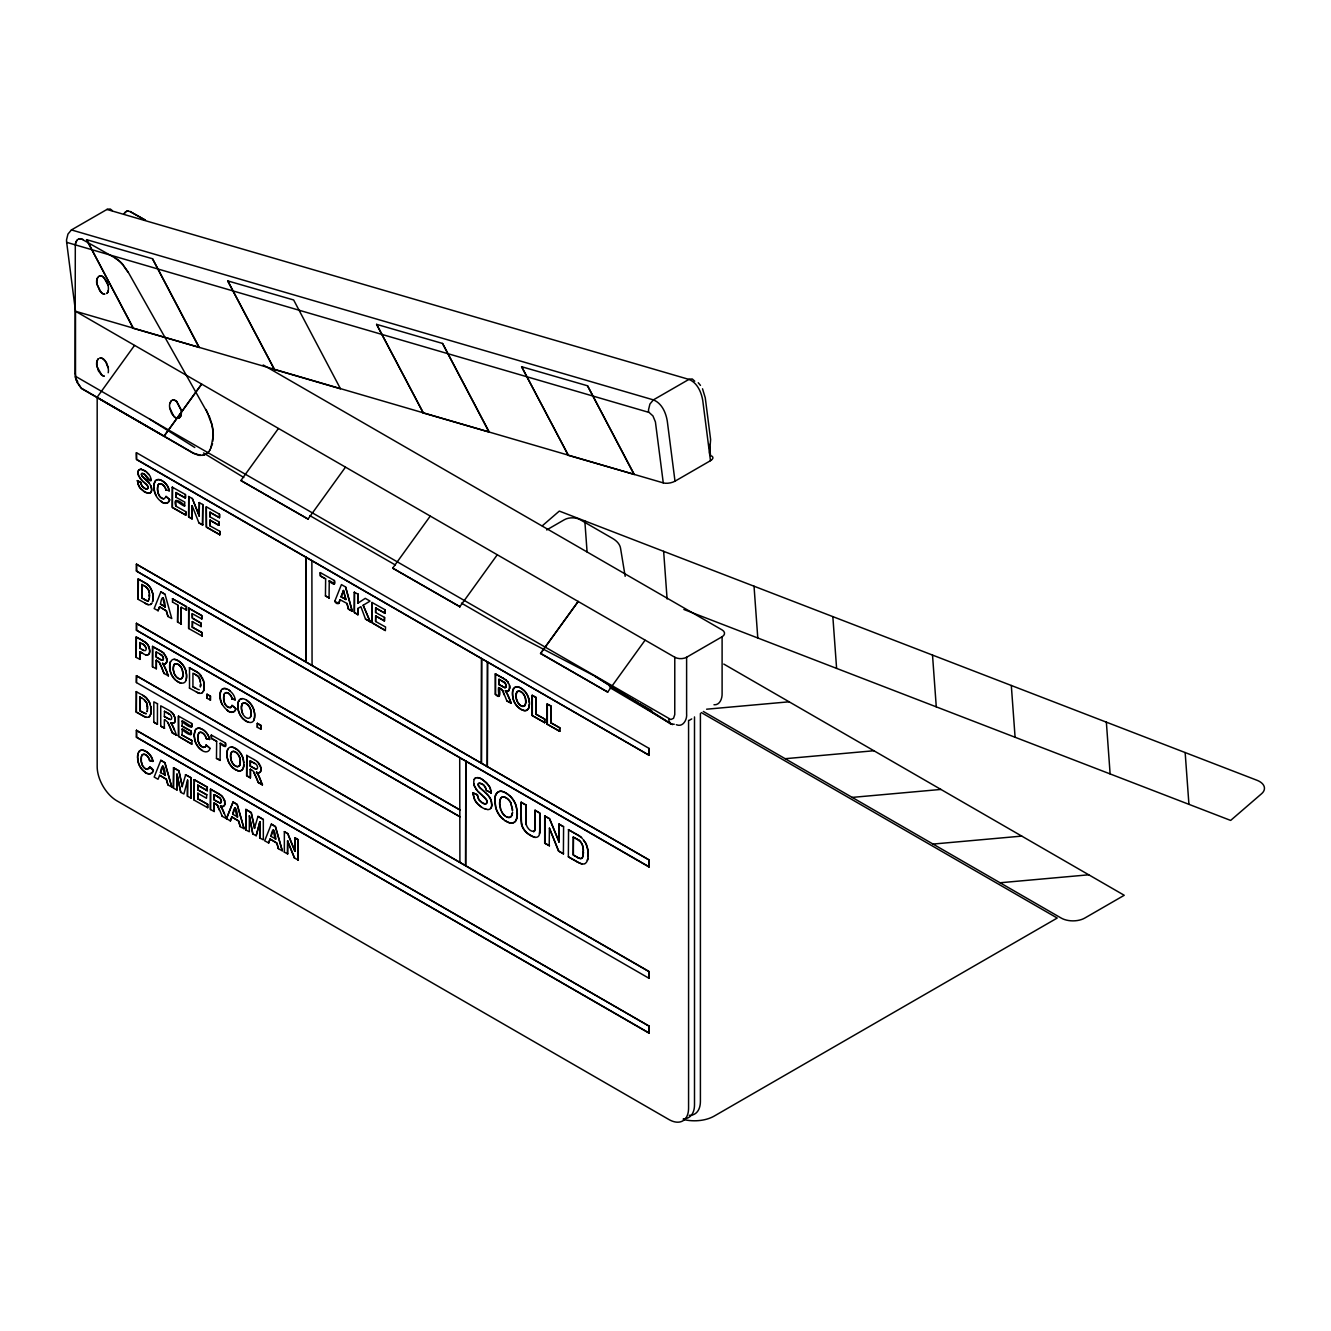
<?xml version="1.0" encoding="UTF-8"?>
<svg xmlns="http://www.w3.org/2000/svg" width="1331" height="1331" viewBox="0 0 1331 1331"><rect width="100%" height="100%" fill="white"/><g stroke="black" fill="none" stroke-linecap="round" stroke-linejoin="round"><path stroke-width="1.5" d="M177.023 790.015L177.073 774.01L180.717 792.145L176.89 774.126L177.023 790.015L173.429 788.168L173.629 767.688L179.019 770.799L182.33 786.604L178.82 770.915L173.429 767.804M256.184 835.718L259.878 821.809L256.184 835.718L252.807 833.988L249.363 815.737L249.313 831.742L245.719 829.895L245.919 809.414L251.309 812.526L254.62 828.331L251.11 812.642L245.719 809.531M147.558 708.192L147.325 709.922M149.538 595.523L149.322 596.471M200.682 684.234L200.465 685.448M534.912 826.285L535.112 810.263L539.937 813.041L539.92 828.498A64.786 37.401 60 0 1 539.787 832.241M583.244 852.256L583.394 849.893M149.538 595.806L149.322 596.737M175.076 720.121L175.193 718.59M200.482 684.916L200.682 683.652M224.789 803.458L224.49 800.097M260.943 769.684L260.992 767.704M517.443 813.674L516.278 819.73M534.896 827L535.112 810.263M535.112 826.534L534.896 827.35A29.315 16.92 60 0 1 534.729 830.045A4.808 2.778 60 0 1 533.498 831.692M583.444 852.139L583.228 853.337M150.969 711.203L151.185 710.105M204.292 686.813L203.793 689.824M588.052 855.717L588.269 854.302M588.269 855.201L588.036 856.099M147.358 709.157L147.525 706.811M583.444 852.505L583.094 854.901M152.932 598.817L153.115 596.404M200.665 685.082L200.365 686.63M146.044 649.262L146.21 649.445M186.423 677.446L186.456 676.88A21.629 12.478 60 0 0 186.423 675.033L186.09 671.39M243.939 764.46L243.523 766.723M529.272 704.299L529.056 706.445M509.873 688.06L508.226 691.205M152.915 599.1L153.148 597.436M588.235 855.983L588.003 856.865M141.369 757.821L141.336 758.653A23.126 13.343 60 0 0 141.336 760.034L141.369 762.297M200.648 685.598L200.349 686.829M583.394 853.57L582.762 856.565M151.152 711.669L150.736 713.566M230.729 754.943L230.712 755.326A18.235 10.532 60 0 0 230.696 756.59L230.546 757.539M241.576 706.561L241.56 706.961A18.235 10.532 60 0 0 241.543 708.225L241.976 712.251A6.539 3.777 60 0 0 249.629 717.958A6.455 3.727 60 0 0 250.328 717.076L250.91 715.912M250.927 714.664L250.943 714.265A18.384 10.615 60 0 0 250.96 712.551L250.844 710.055M516.245 695.048L516.411 693.617M525.845 700.539A18.384 10.615 60 0 1 525.845 702.252L525.03 705.18A6.455 3.727 60 0 1 524.314 706.062A6.539 3.777 60 0 1 516.678 700.322M588.219 856.365L587.969 857.214M153.864 485.649L154.163 484.417M154.113 484.966L154.063 485.532A22.294 12.877 60 0 0 154.03 487.346L154.396 491.505A11.114 6.422 60 0 0 156.093 495.781A10.798 6.239 60 0 0 160.618 501.088L161.467 501.637M149.488 597.12L149.139 598.501M243.656 765.708L243.739 764.576A21.629 12.478 60 0 0 243.706 762.746L243.007 758.637A10.814 6.239 60 0 0 237.966 750.418L237.534 750.068M254.504 717.326L254.57 716.211A21.629 12.478 60 0 0 254.554 714.364L254.554 712.451M709.523 453.189L710.621 439.546L705.264 397.819L702.518 388.785M153.098 599.266L152.815 600.165M175.043 720.653L175.226 718.823M175.259 720.271L174.96 721.136M224.972 803.608L224.573 804.906M261.126 769.85L260.177 772.18L258.364 772.928M534.912 810.379L539.737 813.158L539.721 828.614A64.786 37.401 60 0 1 539.587 832.357L539.521 833.04M539.787 832.241L539.438 833.639M141.402 757.439L141.136 758.753A23.126 13.343 60 0 0 141.153 760.151L141.302 761.881M241.61 706.195L241.36 707.06A18.235 10.532 60 0 0 241.344 708.342L241.477 709.989M182.763 675.699L183.029 674.817A18.384 10.615 60 0 0 183.029 673.12L182.963 672.288M182.996 675.216L182.513 676.997M512.568 812.409L511.853 815.104M525.812 702.635L525.229 705.064A6.455 3.727 60 0 1 524.514 705.946A6.539 3.777 60 0 1 516.877 700.206L516.661 699.507M212.777 441.36L213.11 435.586A42.043 24.274 60 0 0 211.662 424.156L206.139 409.532M151.102 712.218L150.619 713.998M203.992 688.626L204.292 686.147M137.592 755.642L138.274 753.113M220.064 693.983L220.613 691.887M186.59 677.895L185.891 680.341M157.757 486.514L157.64 488.078A23.126 13.343 60 0 0 157.657 489.475L157.84 492.503M223.907 695.431L223.791 696.995A23.126 13.343 60 0 0 223.808 698.376L223.907 701.038M147.458 710.471L147.125 711.37M230.579 754.677L231.112 753.013M241.41 706.312L241.793 705.197M250.844 715.379L251.143 714.148A18.384 10.615 60 0 0 251.143 712.451L250.927 710.438M512.518 812.908L511.237 816.302A8.186 4.725 60 0 1 510.638 816.918A8.402 4.858 60 0 1 506.712 817.018M539.671 833.239L539.637 833.522A10.016 5.773 60 0 1 535.411 837.365A17.785 10.265 60 0 1 531.219 835.585A30.43 17.569 60 0 1 528.241 833.788L525.579 831.742A9.916 5.723 60 0 1 521.403 824.005M204.159 688.759L203.843 689.591M147.425 710.687L147.059 711.686M583.261 855.068L582.828 856.365M153.98 484.534L154.596 482.554M220.397 692.819L220.014 694.549A22.294 12.877 60 0 0 219.981 696.379L220.114 698.143M141.252 757.189L141.818 755.609M186.24 679.026L186.656 676.764A21.629 12.478 60 0 0 186.623 674.917L186.523 673.719M243.806 766.107L243.307 767.638M254.637 717.742L253.855 720.071M152.982 600.298L152.533 601.529M166.758 661.757L166.475 657.148L163.713 653.355M175.21 720.786L174.627 722.134M260.826 770.699L261.059 768.17M173.596 666.182L173.429 667.63A18.235 10.532 60 0 0 173.413 668.894L173.346 670.658M182.913 675.932L182.33 677.529A6.455 3.727 60 0 1 181.698 678.511A6.539 3.777 60 0 1 174.627 674.168A6.588 3.81 60 0 1 174.062 672.804L173.612 670.94M230.879 753.878L230.513 755.442A18.235 10.532 60 0 0 230.496 756.707M241.46 705.962L242.059 704.398M239.946 764.094L240.112 762.63A18.384 10.615 60 0 0 240.312 760.816M500.023 800.38L499.807 802.294A24.324 14.042 60 0 0 499.791 803.991L500.606 809.78M152.949 600.547L152.483 601.728M587.986 858.445L587.437 859.992M157.873 485.865L157.457 488.194A23.126 13.343 60 0 0 157.457 489.592L157.557 490.906M223.774 695.215L224.39 693.734M154.047 484.018L154.912 481.772A10.848 6.256 60 0 1 156.026 480.341A10.648 6.156 60 0 1 160.103 479.776L160.519 479.925M138.025 753.995L137.542 756.208A22.294 12.877 60 0 0 137.526 758.021M254.271 718.823L254.77 716.095A21.629 12.478 60 0 0 254.753 714.248L254.703 713.649M516.811 818.083L517.26 810.413M173.662 665.883L173.23 667.746A18.235 10.532 60 0 0 173.213 669.011L173.263 669.842M587.919 858.761L587.354 860.259M239.879 764.393L240.312 762.513A18.384 10.615 60 0 0 240.112 760.933L240.279 760.4M250.977 715.596L250.527 716.976M224.64 804.689L224.756 801.012M149.305 598.567L148.739 599.799L149.255 598.734M150.869 713.666L150.07 715.446M165.826 496.596L169.47 499.458L166.076 496.247M149.754 766.806C156.526 774.925 151.401 765.758 149.371 767.604M206.122 745.21L209.766 748.089L206.172 744.977M206.372 744.861L205.473 746.691L206.255 745.327M231.96 705.513L235.62 708.375L232.027 705.264M141.369 756.54L142.151 754.976M220.297 692.453L220.896 691.055M243.623 767.072L243.024 768.436A10.764 6.222 60 0 1 237.999 770.832L237.584 770.666M528.84 707.36L529.472 704.182A21.629 12.478 60 0 0 529.439 702.352L529.256 700.555M529.156 706.811L528.706 707.776M191.048 777.737L185.491 774.758L191.048 777.737L191.048 798.101L187.455 796.254L187.588 780.082L183.911 793.975L180.517 792.261M173.463 665.982L174.161 664.618A6.156 3.544 60 0 1 174.744 663.969M230.745 753.695L231.311 752.531A6.156 3.544 60 0 1 231.827 751.782A6.539 3.777 60 0 1 239.38 757.106L239.513 757.455M240.062 764.293L239.597 765.225M516.278 693.418L516.861 692.253M516.561 693.018L516.045 695.165A18.235 10.532 60 0 0 516.029 696.429L516.045 696.862M499.924 800.064L500.772 798.284A8.003 4.625 60 0 1 501.354 797.535A8.335 4.808 60 0 1 504.981 797.369L505.863 797.602A11.363 6.555 60 0 1 506.928 798.234L507.277 798.484A8.252 4.758 60 0 1 510.888 802.776M75.418 243.473L77.065 240.196M108.011 291.389L108.194 290.707A12.794 7.387 60 0 0 108.194 286.049L107.295 282.288M108.393 290.607L107.761 292.021M169.969 403.509L170.701 401.629M180.949 415.538L181.132 414.856A12.794 7.387 60 0 0 181.132 410.181L176.524 401.513A6.771 3.91 60 0 0 174.378 400.282M181.332 414.74L180.034 417.235M212.544 443.639L209.882 450.028M166.891 661.873L164.878 663.936M149.704 767.039L147.059 769.451M182.147 786.721L185.691 774.659M254.421 828.448L257.981 816.385L263.322 819.48L263.322 839.828L259.728 837.981L259.678 821.926M150.769 714.098L149.97 715.645M137.942 753.645L138.607 752.348A10.848 6.256 60 0 1 139.505 751.017A10.648 6.156 60 0 1 143.598 750.451L144.214 750.501M194.892 731.168L194.359 734.146A22.294 12.877 60 0 0 194.343 735.976L194.709 740.119A11.114 6.422 60 0 0 196.406 744.395A10.798 6.239 60 0 0 200.931 749.702L201.78 750.268M254.354 719.156L254.055 719.955A10.764 6.222 60 0 1 249.047 722.334L246.651 721.535A16.704 9.633 60 0 1 245.237 720.687L244.771 720.37M516.861 818.548L516.062 820.212A14.225 8.202 60 0 1 510.122 823.024L509.024 822.724M582.961 856.465L581.963 858.146M241.676 705.031L242.159 704.166M239.996 764.576L239.497 765.458A6.455 3.727 60 0 1 238.781 766.323A6.539 3.777 60 0 1 231.145 760.6L231.128 759.785M166.575 662.389L166.957 658.995M203.826 690.34L202.878 692.02L203.759 690.523M159.437 606.953L158.023 610.813L159.637 606.836L166.425 610.763L167.906 616.303L166.225 610.879L159.637 606.836M165.144 606.836L160.469 604.141C163.996 582.778 167.606 624.721 162.948 597.752M159.637 775.291L166.225 779.317L167.906 784.741L166.425 779.201L159.637 775.291L158.023 779.267L154.163 777.038L160.851 760.3L164.994 762.696L171.766 786.97L164.794 762.813L160.851 760.3M165.343 775.174L160.469 772.579C164.129 751.283 167.756 792.927 162.748 766.323M162.948 766.207L160.469 772.579M231.727 817.134L230.313 820.994L231.91 817.018L238.715 820.944L240.179 826.468L238.515 821.061L231.91 817.018M237.633 816.901L232.742 814.306C236.419 793.01 240.046 834.653 235.038 808.05M235.238 807.934L232.742 814.306M338.623 603.542C341.668 593.277 339.472 609.282 334.746 601.313L341.435 584.592L345.594 586.988L352.366 611.262L348.306 609.132L347.025 603.492L348.489 609.016L352.366 611.262M341.069 596.87L343.548 590.482L345.944 599.449L341.069 596.87L343.548 590.482M269.943 839.196L268.529 843.072L270.143 839.079L276.931 843.005L278.412 848.546L276.732 843.122L270.143 839.079M275.85 838.963L270.975 836.384C274.635 815.071 278.262 856.715 273.254 830.111M273.454 829.995L270.975 836.384M157.84 485.416L158.738 484.101L158.156 484.717M198.435 733.664L197.953 736.709A23.126 13.343 60 0 0 197.97 738.089L198.053 740.751M224.274 693.95L223.591 697.111A23.126 13.343 60 0 0 223.608 698.492L223.708 699.823M220.547 691.571L221.062 690.689M76.183 241.61L75.617 243.373A17.02 9.833 60 0 0 75.301 246.302L75.102 373.712M97.013 278.795L98.111 276.981M97.462 360.085L97.03 361.4A12.794 7.387 60 0 0 97.03 366.075L98.328 370.717L101.439 374.86A6.771 3.91 60 0 0 103.585 376.091L104.334 376.107M210.897 448.131L213.293 435.47A42.043 24.274 60 0 0 211.862 424.04L209.117 415.655M158.223 610.713L154.163 608.583L160.851 591.862L164.994 594.258L171.766 618.532L167.706 616.403M232.925 802.144L226.436 818.765L233.125 802.044L237.284 804.44L244.055 828.697L237.084 804.54L233.125 802.044M268.729 842.956L264.669 840.826L271.341 824.105L275.5 826.501L282.272 850.775L275.301 826.618L271.341 824.105M523.532 710.554A10.764 6.222 60 0 0 528.557 708.159L528.906 707.659M182.63 677.146L182.214 677.762A6.455 3.727 60 0 1 181.498 678.627A6.539 3.777 60 0 1 173.862 672.904L173.496 670.142M516.445 692.852L516.977 692.053A6.156 3.544 60 0 1 517.559 691.405A6.539 3.777 60 0 1 525.113 696.729L525.412 698.642M224.706 804.989L223.009 806.603M231.96 706.046L230.529 707.659L228.034 707.26A6.006 3.477 60 0 1 224.789 703.783L224.174 701.304M154.546 482.255L154.712 481.889A10.848 6.256 60 0 1 155.827 480.458A10.648 6.156 60 0 1 159.92 479.892L161.384 480.291A15.123 8.735 60 0 1 162.681 481.023L163.081 481.273M194.858 730.885L195.025 730.519A10.848 6.256 60 0 1 196.139 729.072A10.648 6.156 60 0 1 200.216 728.523L201.497 729.039A15.123 8.735 60 0 1 202.794 729.754L204.142 730.42A9.866 5.69 60 0 1 207.869 734.629A10.182 5.89 60 0 1 209.599 739.404L206.072 738.589L209.666 739.42M165.726 497.312L163.68 498.892M231.877 706.229L231.012 707.343M582.629 857.314L580.998 858.645L582.08 858.112M173.729 665.184L173.962 664.735A6.156 3.544 60 0 1 174.544 664.086M500.622 798.567L499.607 802.41A24.324 14.042 60 0 0 499.591 804.107L499.607 804.656M511.919 815.337L511.437 816.186A8.186 4.725 60 0 1 510.821 816.801A8.402 4.858 60 0 1 506.911 816.901M174.91 721.851L173.928 722.966M260.776 771.414L260.061 772.313M149.338 768.054L148.656 768.885M124.082 213.958L124.981 212.527M97.762 277.48L96.83 279.477A12.794 7.387 60 0 0 96.83 284.152L101.073 292.204M107.961 291.905L107.096 293.103M180.9 416.054L179.635 417.651M141.718 755.492L142.583 754.544M198.652 733.231L197.753 736.825A23.126 13.343 60 0 0 197.77 738.206M145.229 650.643L145.695 650.443M507.094 691.405L509.108 690.539L509.673 685.964M241.959 704.265L242.275 703.949A6.156 3.544 60 0 1 242.858 703.3A6.539 3.777 60 0 1 250.428 708.624L250.644 710.172M474.152 779.434L474.585 778.768A8.435 4.858 60 0 1 475.816 777.87L476.398 777.637M148.04 600.597L148.822 599.898M166.525 662.821L165.41 663.77M174.627 722.35L173.28 723.265M500.572 798.4L500.955 798.034A8.003 4.625 60 0 1 501.554 797.419A8.335 4.808 60 0 1 505.181 797.269L505.514 797.419M76.399 240.961L77.614 239.63M124.299 213.309L126.129 211.546M107.661 292.487L106.696 293.519M97.562 359.636L98.527 358.605M98.111 359.021L96.83 361.516A12.794 7.387 60 0 0 96.83 366.191M171.05 401.13L169.769 403.626A12.794 7.387 60 0 0 169.769 408.301L171.716 413.675L174.577 416.853A6.771 3.91 60 0 0 176.724 418.1L178.886 418.1M208.701 451.691L210.082 449.928M164.212 436.019L201.663 384.093L164.012 436.135L96.997 397.437L134.448 345.511M240.894 480.524L308.126 519.107L240.894 480.524L278.345 428.599M307.927 519.206L345.378 467.297M392.695 568.154L459.91 606.736L392.695 568.154L430.146 516.228M459.711 606.853L497.162 554.927M540.536 653.521L578.186 601.479L540.536 653.521L607.768 692.103L540.735 653.405M607.568 692.203L645.019 640.278M490.573 808.433L491.072 807.667A9.7 5.59 60 0 0 491.688 804.723L491.522 801.512M138.906 470.076L138.524 470.425A6.555 3.793 60 0 0 137.942 472.688A7.204 4.159 60 0 0 138.058 473.919A6.356 3.66 60 0 0 138.574 475.799L138.857 476.431M147.891 488.327L147.575 488.61A2.828 1.63 60 0 0 147.907 487.362A2.146 1.231 60 0 0 147.458 485.948L146.709 484.966A7.603 4.392 60 0 0 146.127 484.368L142.816 481.439M205.673 746.591L203.377 747.456M224.357 805.688L222.21 806.702M205.573 746.724L203.21 747.423M148.24 584.908A19.083 11.014 60 0 0 144.879 582.712L138.174 579.002L138.174 599.349L145.062 603.109A15.772 9.101 60 0 0 148.423 604.623A9.101 5.257 60 0 0 150.752 604.374L151.917 603.193L150.519 604.44M199.051 732.732L199.201 732.599A5.757 3.328 60 0 1 203.294 733.398A5.757 3.328 60 0 1 206.405 738.505M170.85 401.247L171.915 400.381M207.32 453.072L208.884 451.575M147.774 488.494L145.977 488.959M542.283 525.812L559.319 511.087L1257.013 780.282A16.721 9.65 0 0 1 1261.638 793.675L1230.643 820.428L683.868 609.465M148.989 716.827L150.17 715.529L148.556 717.11M202.112 692.852L202.312 692.736M125.314 212.095L126.778 211.23M205.806 454.17L207.52 452.973M147.625 488.643L145.645 488.86M485.998 803.691L486.78 803.009A3.577 2.063 60 0 0 486.996 802.46A3.76 2.18 60 0 0 487.063 801.561L487.046 801.329A2.845 1.647 60 0 0 486.464 799.681L485.466 798.384A10.149 5.856 60 0 0 484.667 797.568L477.779 791.512M149.055 716.81L148.706 717.026A9.101 5.257 60 0 1 146.443 717.176A15.772 9.101 60 0 1 143.099 715.729L136.195 712.035L136.394 691.554L136.394 711.919M357.856 603.209L358.056 594.175L357.856 603.209L365.276 598.351L370.051 601.113L363.18 605.256L370.184 621.777L363.18 605.256M112.37 210.664L110.323 209.034L107.445 209.167L71.425 229.93L67.948 234.09L66.567 239.73A12.595 8.335 -68.6 0 0 66.666 242.342L75.501 311.254L75.501 376.307A12.761 7.37 -60 0 0 75.734 378.52L77.697 381.648M357.856 608.483L357.856 614.656L357.856 608.483L360.884 606.67L365.509 619.065L370.184 621.777M142.317 473.354L141.652 473.62A1.73 0.998 60 0 0 141.385 474.086A2.08 1.198 60 0 0 141.352 474.618M86.582 239.663L133.316 328.308L86.582 239.663L152.516 258.746L199.251 347.391L133.316 328.308M152.516 258.746L199.051 347.507M227.717 280.891L274.452 369.519L227.717 280.891L293.652 299.974L340.387 388.602M136.411 452.656L136.611 459.378L649.162 755.293L649.162 748.455L136.411 452.656L136.411 459.494L649.162 755.293M376.606 324.365L423.325 412.993L376.606 324.365L442.541 343.448L489.259 432.076L423.325 412.993M137.991 484.135L137.492 480.624L140.77 482.837M140.886 482.205L137.293 480.741M147.475 478.91C153.93 484.501 146.942 476.115 144.297 474.152M165.959 489.858L169.353 490.806A10.182 5.89 60 0 0 167.606 485.998A9.866 5.69 60 0 0 163.829 481.822L162.498 481.123A15.123 8.735 60 0 0 161.184 480.408L160.752 480.208M185.791 515.08L172.231 507.477L172.431 487.013L172.431 507.361L185.791 515.08L185.791 511.67L175.842 506.146C170.185 489.392 198.585 517.193 175.842 500.589M184.61 505.647L184.809 502.12L175.842 497.178L175.842 492.62L185.458 497.944L185.458 494.533L172.231 487.129M175.842 497.178L176.041 492.503M442.541 343.448L489.076 432.192M185.458 494.533L185.458 497.944M191.947 518.857L188.553 516.91L188.752 496.43L188.752 516.794L192.146 518.757L192.146 505.614L192.146 518.757M175.842 506.146L176.041 500.473M199.367 515.896L192.296 498.476L199.168 516.012L199.367 502.569L199.168 516.012M185.791 511.67L185.591 515.197M202.761 504.516L202.562 524.996L202.761 504.516L199.168 502.669M206.288 506.778L206.488 527.026L219.848 534.746L219.848 531.335L209.899 525.812L210.098 520.138L218.866 525.196L218.866 521.785L209.899 516.844L209.899 512.285L219.515 517.609L219.515 514.199L206.288 506.778L206.288 527.143L219.848 534.746M192.146 505.614L198.918 522.883L202.761 524.88M209.899 516.844L210.098 512.169M219.515 514.199L219.515 517.609M136.411 564.194L649.162 859.992L648.962 866.947L136.411 571.032L136.411 564.194L649.162 859.992M209.899 525.812L210.098 520.138M218.866 521.785L218.866 525.196M136.411 571.032L649.162 866.83M219.848 531.335L219.648 534.862M144.447 599.566L141.785 598.035L141.984 584.376L141.984 597.918L144.646 599.449A10.199 5.89 60 0 0 148.273 600.913M521.602 366.707L568.337 455.335L521.602 366.707L587.537 385.79L634.271 474.418L568.337 455.335M138.174 599.349L138.374 578.885M160.851 591.862L164.994 594.258M160.469 604.141L165.343 606.72M186.556 606.703L172.448 598.784L186.556 606.703L186.357 610.23L186.357 606.82M177.788 605.056L177.589 622.126L177.788 605.056L172.647 602.094M136.411 623.39L459.91 809.93L136.411 623.39L136.411 630.212L459.91 816.752L136.411 630.212M181.216 607.252L181.216 624.206L181.216 607.252L186.556 610.114M140.005 659.377L140.005 651.658L140.005 659.377L136.195 657.398L136.195 637.05L142.101 640.211M188.653 608.151L201.879 615.554L201.696 619.081L201.696 615.671L188.653 608.151L188.653 628.498L202.212 636.102L202.212 632.691L192.263 627.184L192.463 621.494L192.463 627.067M139.805 642.54L139.805 648.363L139.805 642.54L141.718 643.422M192.263 613.641L192.463 618.083L201.231 623.141L201.031 626.668L201.031 623.257L192.263 618.2L192.263 613.641L201.879 618.965M587.537 385.79L634.072 474.535M156.326 668.794L156.326 660.326L156.326 668.794L152.516 666.831L152.516 646.467L160.169 650.659A27.901 16.105 60 0 1 163.081 652.523L163.73 653.072M136.195 657.398L136.394 636.933M188.653 628.498L188.852 608.034M311.87 560.784L312.07 665.384M161.8 660.026L161.167 659.96A32.676 18.867 60 0 1 159.337 658.995L156.126 657.148L156.326 651.857L156.326 657.032L159.537 658.878A32.676 18.867 60 0 0 161.367 659.86M160.752 654.652A13.243 7.653 60 0 1 161.45 655.102L161.65 654.985A13.243 7.653 60 0 0 160.951 654.536L160.435 654.453M192.263 627.184L202.212 632.691M202.212 636.102L202.013 632.807M136.411 675.732L649.162 971.547L649.162 978.368L648.962 971.647L136.411 675.732L136.411 682.57L649.162 978.368M152.516 666.831L152.716 646.35M325.646 578.885L320.305 576.024L320.305 572.613L320.488 575.907L325.646 578.885L325.446 595.939L329.256 597.918L325.446 595.939M136.411 682.57L136.611 675.632M161.118 666.066L164.046 673.486L161.267 666.398M334.397 583.943C320.937 574.143 337.758 590.748 334.397 580.532L320.305 572.613M166.358 670.624L168.288 675.932L165.909 669.526A17.652 10.199 60 0 0 162.632 663.237M334.397 580.532L334.214 584.059M196.023 671.356L189.318 667.713L195.823 671.473A19.083 11.014 60 0 1 199.184 673.736L203.194 680.341M142.484 712.251L139.805 710.704L139.805 697.178L141.618 697.993M345.594 586.988L352.166 611.362M139.805 710.704L142.667 712.135A10.199 5.89 60 0 0 146.31 713.582M334.746 601.313L338.823 603.425M157.441 703.933L157.441 724.297L153.83 722.217L153.83 701.853L157.64 703.833M357.856 614.656L354.246 612.576L354.445 592.095L354.445 612.46L358.056 614.539M189.518 667.596L189.518 687.961M195.59 688.277L192.928 686.746L195.79 688.16A10.199 5.89 60 0 0 199.234 689.741M167.806 713.1L164.345 711.336L168.039 713.25M136.411 730.37L649.162 1026.168L648.962 1033.106L136.411 737.191L136.411 730.37L649.162 1026.168M153.83 722.217L157.441 724.297M170.135 719.439L169.37 719.322A32.676 18.867 60 0 1 167.556 718.357L164.345 716.527L167.756 718.258A32.676 18.867 60 0 0 169.569 719.222M169.669 714.481L169.869 714.364A3.128 1.797 60 0 1 171.682 717.675A3.128 1.797 60 0 1 170.335 719.539M206.954 694.333L210.531 696.18L210.348 700.206L210.348 696.296L206.954 694.333L206.954 698.243L210.531 700.089M136.411 737.191L649.162 1033.006M371.998 602.461L372.181 622.692L385.358 630.528L371.998 622.808L371.998 602.461L385.225 609.864L385.025 613.391L375.608 607.951L375.608 612.51L384.559 617.451L384.36 620.978L375.608 615.92L375.608 621.477L385.541 627.001L385.358 630.528M206.954 698.243L207.137 694.216M160.735 726.194L164.545 728.173L160.735 726.194L160.735 705.829L168.388 710.022A27.901 16.105 60 0 1 171.3 711.902L172.78 713.266M178.47 716.078L178.67 736.326L191.83 744.145L178.47 736.442L178.47 716.078L191.697 723.482C195.857 735.877 167.673 709.689 191.697 726.909M375.608 607.951L385.225 613.275M375.608 612.51L375.808 607.834M365.509 619.065L370.384 621.66M191.048 731.085L182.081 726.127L191.048 731.085C195.091 743.18 168.654 718.407 191.048 734.496M172.265 732.849L176.69 735.194L172.265 732.849L168.738 724.663A22.877 13.21 60 0 0 168.039 723.199M385.225 609.864L385.025 613.391M375.608 615.92L384.559 620.862M191.697 723.482L191.498 727.025M235.304 699.823L231.91 698.875L235.304 699.823A10.182 5.89 60 0 0 233.557 695.015A9.866 5.69 60 0 0 229.781 690.856L228.649 690.04M375.608 621.477L375.808 615.804M384.559 617.451L384.36 620.978M192.03 740.618L182.081 735.111L192.03 740.618L191.83 744.145M546.642 529.954L564.394 519.706A11.147 6.439 0 0 1 580.166 519.706L612.493 538.373A27.884 16.088 0 0 1 620.545 548.222L625.171 576.323M142.484 754.827A5.757 3.328 60 0 1 146.477 755.459A5.757 3.328 60 0 1 149.588 760.567L153.048 761.365A10.182 5.89 60 0 0 151.285 756.557A9.866 5.69 60 0 0 147.508 752.381L146.177 751.699A15.123 8.735 60 0 0 144.863 750.967L144.43 750.784M153.048 761.365L149.455 760.533M216.67 741.317L211.33 738.455L211.33 735.045L211.529 738.356L216.67 741.317L216.471 758.387L220.281 760.35L216.471 758.387M225.438 746.375C211.962 736.575 228.799 753.18 225.438 742.964L211.33 735.045M263.189 364.977L722.101 629.929A8.369 4.825 0 0 1 722.101 636.75L686.613 657.248A8.369 4.825 0 0 1 674.784 657.248L75.501 311.254L663.271 482.887A8.402 3.544 -10.8 0 0 675.017 481.173L710.471 460.692A8.402 3.544 -10.8 0 0 710.571 455.585L709.14 444.338M257.332 723.415L260.909 725.262L260.726 729.288L260.726 725.378L257.332 723.415L257.332 727.342L260.909 729.172M225.438 742.964L225.238 746.491M257.332 727.342L257.515 723.299M173.429 788.168L173.629 767.688M197.936 798.667L197.936 793.11L197.753 798.783L207.686 804.29L207.686 807.717L194.126 800.114L194.326 779.633L207.37 787.17L207.17 790.697L197.753 785.257L197.753 789.799L206.704 794.757L197.753 789.799M250.211 777.853L246.584 775.773L246.784 755.293L246.784 775.657L250.411 777.737L250.411 769.268L250.411 777.737M197.753 785.257L207.37 790.581M187.455 796.254L187.588 780.082M255.985 769.019L255.236 768.902A32.676 18.867 60 0 1 253.422 767.937L250.211 766.09L250.211 760.916L255.02 763.478A13.243 7.653 60 0 1 255.718 763.927A3.128 1.797 60 0 1 257.549 767.255A3.128 1.797 60 0 1 256.201 769.118M194.126 779.75L207.37 787.17M191.048 798.101L190.849 777.853M250.211 766.09L253.605 767.837A32.676 18.867 60 0 0 255.436 768.802L255.735 768.919M214.258 811.511L214.258 803.026L214.258 811.511L210.448 809.531L210.448 789.167L218.101 793.359A27.901 16.105 60 0 1 221.013 795.239L222.194 796.271M194.126 800.114L194.326 779.633M214.058 799.864L217.469 801.595A32.676 18.867 60 0 0 219.299 802.56L219.266 802.743A32.676 18.867 60 0 1 217.269 801.695L214.058 799.864L214.058 794.674L217.02 796.154M256.717 772.18A17.652 10.199 60 0 1 259.961 778.469L262.357 784.874L259.778 778.585A17.652 10.199 60 0 0 256.517 772.296L257.099 772.529M197.753 798.783L207.686 804.29M218.534 797.269L218.683 797.369A13.243 7.653 60 0 1 219.382 797.818L219.582 797.702A3.128 1.797 60 0 1 221.395 801.012A3.128 1.797 60 0 1 220.048 802.876M207.686 807.717L207.486 804.406M210.448 809.531L210.647 789.067M254.105 772.645A22.877 13.21 60 0 1 254.787 774.126L258.131 782.428L262.556 784.758M219.515 809.83L222.177 816.086M226.42 818.532L223.841 812.226A17.652 10.199 60 0 0 220.58 805.954M498.942 696.329C496.48 673.02 504.482 704.532 495.332 694.25L495.332 673.885L502.985 678.078M257.981 816.385L263.322 819.48M504.482 687.395L504.166 687.262A32.676 18.867 60 0 1 502.353 686.297L498.942 684.583L498.942 679.392L501.887 680.856M245.719 829.895L245.919 809.414M498.942 684.583L502.053 686.147M503.567 682.088A13.243 7.653 60 0 1 504.266 682.52L504.466 682.42A13.243 7.653 60 0 0 503.75 681.971L503.051 681.771M252.807 833.988L249.363 815.737M495.332 694.25L499.142 696.229M508.509 697.061A17.652 10.199 60 0 0 505.248 690.772L505.281 690.806M259.728 837.981L259.878 821.809M506.861 700.905L511.304 703.234L506.861 700.905L503.534 692.602M294.983 851.075L287.895 833.655L284.352 831.609L287.712 833.772L294.783 851.191L294.983 837.748L294.783 851.191M532.134 695.381L535.944 697.361L535.944 714.048L544.812 719.173L544.612 722.7L532.134 715.496L532.134 695.381L535.944 697.361M287.546 840.926L294.517 858.062L287.546 840.926L287.546 854.053L287.746 840.809M298.177 839.828L298.177 860.175L298.177 839.828L294.783 837.865M284.352 831.609L284.352 851.973M547.124 704.049L550.934 706.029L550.934 722.716L559.819 727.841L559.619 731.368L547.124 724.164L547.124 704.049L550.934 706.029M532.134 715.496L544.812 722.583M459.711 757.688L459.91 862.272M535.744 697.477L535.944 714.048M535.744 714.165L544.812 719.173M547.124 724.164L559.819 731.251M550.751 706.129L550.934 722.716M550.751 722.833L559.819 727.841M472.854 794.025L472.904 792.727L477.43 794.84L478.528 798.6A5.474 3.161 60 0 0 479.426 800.114L481.988 802.493A12.828 7.404 60 0 0 483.569 803.358L484.051 803.558M472.705 792.843L477.43 794.84M486.297 790.398L491.156 792.81L486.297 790.398L485.432 786.937L483.386 784.974M521.037 816.868L521.236 802.244L526.061 805.039L525.861 820.811M521.037 802.36L526.061 805.039M689.525 720.204L691.737 718.923M649.162 748.455L648.962 755.409M544.695 816.019L549.636 818.648L559.053 841.858L549.437 818.748L544.695 816.019L544.695 843.172L549.42 845.667L544.695 843.172M549.42 828.165L558.521 851.141L563.595 853.853L558.721 851.025L549.42 828.165L549.221 845.784M558.87 841.974L559.053 824.089L563.595 826.701L563.396 853.953M563.595 826.701L558.87 824.205M581.314 837.266A28.866 16.671 60 0 0 577.238 834.637L568.354 829.679L577.038 834.687A28.866 16.671 60 0 1 581.115 837.382A10.066 5.806 60 0 1 581.514 837.798L582.462 838.414M578.27 857.73L573.179 855.051L573.378 836.9L573.378 854.935L577.172 857.131M577.288 861.989L568.354 856.831L577.488 861.872A21.03 12.145 60 0 0 581.963 863.886M78.03 239.314L78.878 238.898M98.777 276.349L99.991 275.883M179.369 417.867L176.524 418.2A6.771 3.91 60 0 1 174.378 416.969L173.829 416.453M204.175 454.936L206.006 454.054M485.732 803.808L486.63 803.225A3.577 2.063 60 0 0 486.797 802.576A3.76 2.18 60 0 0 486.863 801.678L486.847 801.445A2.845 1.647 60 0 0 486.264 799.798L485.266 798.484M259.678 772.612L258.563 772.928M508.425 691.088L507.51 691.388M674.251 724.23L671.057 724.214L594.707 676.065L520.305 637.116L461.424 603.126M149.405 483.086L142.267 476.115A2.396 1.381 60 0 1 141.835 475.45L141.752 475.25A1.797 1.032 60 0 1 141.552 474.502A2.08 1.198 60 0 1 141.585 473.969A1.73 0.998 60 0 1 141.851 473.503L142.101 473.387M165.443 663.736L164.495 663.986M230.596 707.593L228.2 707.36M485.915 803.691L484.7 803.891M126.578 211.346L128.192 210.997M78.679 239.014L79.577 238.715M99.276 276.116L100.524 275.833M172.215 400.265L174.012 400.032M202.445 455.385L204.375 454.819M173.479 723.166L170.767 722.983M149.055 493.319L149.571 493.152A6.905 3.976 60 0 0 150.885 492.32L151.252 491.755A7.271 4.193 60 0 0 151.734 489.525L151.717 489.059M173.296 723.199L172.048 723.315M706.595 709.207L789.117 701.803M785.174 758.703L873.885 750.751M852.206 797.402L940.917 789.433M933.031 844.07L1021.742 836.101M1000.047 882.769L1088.758 874.8M485.615 803.774L484.301 803.808M127.277 211.163L130.388 211.529M79.378 238.831L80.293 238.665M99.792 358.022L101.073 357.923M172.731 400.132L174.577 400.165A6.771 3.91 60 0 1 176.724 401.396L181.332 410.081M202.645 455.269L198.818 455.352L193.394 453.322L81.557 388.569M140.204 469.377L141.435 469.294M148.706 493.335L149.255 493.202A6.905 3.976 60 0 0 150.702 492.42L151.069 491.871A7.271 4.193 60 0 0 151.534 489.642L151.451 487.213M487.928 809.647L489.026 809.431A9.201 5.307 60 0 0 490.773 808.316L491.255 807.568A9.7 5.59 60 0 0 491.888 804.606M479.16 783.144L483.17 784.541M507.494 691.288L506.163 691.271M222.626 806.586L221.029 806.486M163.879 498.776L162.232 498.526M580.865 858.545L580.017 858.611M141.069 469.244L139.905 469.427A6.389 3.694 60 0 0 138.707 470.176A6.555 3.793 60 0 0 138.141 472.572M477.03 777.653L478.178 777.603M164.478 663.87L163.597 663.903M147.408 769.351L146.094 769.168M713.982 704.765C719.971 705.347 722.367 698.193 722.101 693.335L722.101 636.75M80.093 238.781L81.025 238.731M100.341 275.95L101.638 276.016A6.771 3.91 60 0 1 103.785 277.264L108.011 285.15M104.883 294.134L103.585 294.068A6.771 3.91 60 0 1 101.439 292.82M100.341 357.989L101.638 358.056A6.771 3.91 60 0 1 103.785 359.287L105.432 361.05M200.848 455.402L193.577 453.205L80.825 387.887M507.078 691.288L505.913 691.205M164.262 663.853L163.347 663.853M477.496 777.67L480.358 778.269M258.33 772.795L257.432 772.795M222.194 806.569L220.497 806.32M148.523 493.202L145.611 492.453A20.248 11.696 60 0 1 143.715 491.372M487.628 809.514L485.133 809.032M258.114 772.779L257.166 772.729M141.236 469.394L144.014 470.242M577.205 857.38L580.216 858.495M148.14 493.152L145.811 492.337A20.248 11.696 60 0 1 143.914 491.255L140.404 488.494A7.537 4.359 60 0 1 138.99 486.431L138.491 484.817M142.65 473.487L143.765 473.67M172.015 723.166L170.684 722.75A17.652 10.199 60 0 1 173.895 729.005L174.062 729.355M80.825 238.831L83.188 239.547M100.89 275.999L101.439 276.133A6.771 3.91 60 0 1 103.585 277.364L106.696 281.507M104.334 294.084L103.785 293.951A6.771 3.91 60 0 1 101.638 292.704L99.792 291.073M163.547 663.736L162.565 663.603M141.618 469.477L146.044 471.507M478.478 777.82L480.973 778.552M180.717 683.086L179.435 682.653M106.913 209.449L688.876 379.385C697.344 382.729 701.454 392.312 702.785 400.764L710.471 460.692M71.425 229.93L653.388 399.882C661.856 403.226 665.966 412.776 667.297 421.245L675 481.173M66.666 242.342L649.095 412.444L652.955 415.938L655.418 421.927L663.271 482.887M274.452 369.519L340.187 388.719M146.793 769.235L145.761 768.786A6.006 3.477 60 0 1 142.517 765.325L141.901 763.695M484.501 803.691L483.369 803.475A12.828 7.404 60 0 1 481.789 802.61L479.243 800.23A5.474 3.161 60 0 1 478.328 798.716L477.23 794.94M163.297 663.67L162.482 663.387A17.652 10.199 60 0 1 165.693 669.643L166.009 670.358M257.365 772.612L256.351 772.446M480.84 783.277L478.528 783.343A2.379 1.381 60 0 0 478.162 784.059A2.778 1.597 60 0 0 478.128 784.674A2.379 1.381 60 0 0 478.378 785.673M226.669 688.842L226.07 688.826A10.648 6.156 60 0 0 221.978 689.358A10.848 6.256 60 0 0 220.879 690.806M200.415 728.423L201.68 728.922A15.123 8.735 60 0 1 202.994 729.638L203.759 730.153M523.316 710.288L521.536 709.523A16.704 9.633 60 0 1 520.122 708.674L518.192 707.427A10.831 6.256 60 0 1 512.984 698.742L512.651 695.148M248.614 722.184L246.851 721.419A16.704 9.633 60 0 1 245.436 720.57L243.49 719.339A10.831 6.256 60 0 1 238.282 710.638L238.232 709.39M237.151 770.533L238.182 770.682A10.764 6.222 60 0 0 243.224 768.32M502.153 686.413A32.676 18.867 60 0 0 503.983 687.395L504.732 687.495M220.963 806.303L220.414 806.087A17.652 10.199 60 0 1 223.625 812.343L224.09 813.441M485.948 809.148L483.802 808.449A27.003 15.589 60 0 1 481.273 807.019L480.258 806.32M676.314 724.696C682.986 727.674 687.312 719.489 686.613 713.815L686.613 657.248M81.557 239.014L115.531 258.214M226.47 688.959L227.534 689.208A15.123 8.735 60 0 1 228.832 689.924L229.98 690.722M144.014 750.617L145.062 750.867A15.123 8.735 60 0 1 146.377 751.582L147.142 752.098M579.434 858.262L578.07 857.846M145.844 488.743L145.295 488.71A9.616 5.557 60 0 1 144.097 488.061L142.45 486.614M508.658 822.408L507.277 822.009M507.876 822.292L510.305 822.874A14.225 8.202 60 0 0 516.245 820.096M237.351 770.416L235.803 769.917A16.704 9.633 60 0 1 234.389 769.068M143.249 473.653L144.114 473.836M162.781 498.576L161.883 498.343A6.006 3.477 60 0 1 158.639 494.882M178.986 682.437L180.916 682.969A10.764 6.222 60 0 0 185.941 680.623M236.918 770.233L236.003 769.8A16.704 9.633 60 0 1 234.589 768.952L233.94 768.736M146.294 769.068L145.561 768.902A6.006 3.477 60 0 1 142.317 765.441M481.073 783.576L483.968 785.174M507.477 821.893L504.782 820.562M179.186 682.337L178.537 682.204A16.704 9.633 60 0 1 177.106 681.356L176.657 681.039M480.774 778.668L482.255 779.234M202.728 747.04L202.179 746.957A6.006 3.477 60 0 1 198.935 743.497L198.519 741.75M130.188 211.629L145.462 220.181L130.904 211.995M162.249 498.326L162.066 498.227A6.006 3.477 60 0 1 158.838 494.766L158.223 493.119M481.406 778.984L486.88 782.811M506.861 821.593L504.166 820.146M202.562 746.957L202.379 746.857A6.006 3.477 60 0 1 199.134 743.38L198.885 742.748M75.501 376.307L670.824 719.539L673.536 718.307L674.767 714.581L674.784 657.248M142.6 653.155L139.805 651.774M723.781 664.069L1124.246 895.281L1084.815 918.041A16.721 9.65 0 0 1 1061.156 918.041L703.35 711.469M701.304 712.567L1057.213 918.041L714.215 1116.077A27.884 16.088 0 0 1 683.352 1119.454M609.448 686.247L637.699 702.552M639.462 703.567L651.824 710.704M243.806 477.496L203.477 452.956M309.79 515.579L395.39 565.01M188.553 496.546L192.296 498.476M354.246 592.212L358.056 594.175M495.332 673.885L502.785 678.194A27.901 16.105 60 0 1 505.697 680.074L506.113 680.158M175.842 492.62L185.259 498.06M209.899 512.285L219.316 517.726M498.942 679.392L503.068 681.555M209.899 520.255L218.667 525.312M341.252 596.754L345.944 599.449M498.942 687.861L499.857 688.16A6.455 3.727 60 0 1 503.035 690.922M340.037 599.682L347.025 603.492M198.918 522.883L202.562 524.996M138.174 579.002L144.68 582.745A19.083 11.014 60 0 1 148.04 585.024L148.972 585.707M141.785 584.492L143.582 585.307M573.179 837.016L575.508 838.131M192.263 621.61L201.231 626.552M177.589 622.126L181.415 624.089M136.195 637.05L142.484 640.444M152.516 646.467L159.97 650.759A27.901 16.105 60 0 1 162.881 652.639L164.096 653.405M156.126 651.957L159.337 653.588M194.725 674.018L192.928 673.203L192.928 686.746M139.805 648.363L141.951 649.362A22.011 12.711 60 0 0 144.164 650.526M156.326 660.326L157.041 660.742A6.455 3.727 60 0 1 160.219 663.487M156.126 660.442L156.842 660.841A6.455 3.727 60 0 1 160.019 663.603A22.877 13.21 60 0 1 160.718 665.167L160.918 666.182M140.005 651.658L142.317 652.989M164.046 673.486L168.488 675.815M189.318 688.06L196.206 691.821A15.772 9.101 60 0 0 199.384 693.451M136.195 691.671L142.899 695.314M246.584 755.409L254.238 759.602M139.805 697.178L141.885 698.143M250.211 760.916L254.82 763.595M165.26 720.104L164.345 719.805L164.345 728.29M250.211 769.385L251.126 769.684A6.455 3.727 60 0 1 254.288 772.429M136.195 712.035L142.899 715.895A15.772 9.101 60 0 0 146.26 717.409M258.131 782.428L262.357 784.874M294.983 837.748L298.377 839.711M210.448 789.167L217.901 793.476A27.901 16.105 60 0 1 220.83 795.356L223.209 797.502M214.058 794.674L217.269 796.304M197.753 793.226L206.505 798.284L206.704 794.757M214.258 803.026L214.973 803.442A6.455 3.727 60 0 1 218.151 806.203M214.058 803.142L214.773 803.558A6.455 3.727 60 0 1 217.951 806.32M167.706 784.857L171.766 786.97M221.994 816.186L230.513 820.878M239.979 826.584L244.055 828.697M278.212 848.646L282.272 850.775M284.152 852.09L287.746 853.936M294.517 858.062L298.377 860.059M501.953 681.123L503.434 681.771M575.308 838.247L576.839 838.929A28.899 16.687 60 0 1 579.135 840.41L579.284 840.543M194.526 674.135L195.724 674.617A18.734 10.814 60 0 1 197.654 675.882L197.787 676.015M217.069 796.42L218.384 796.953M217.319 796.554L218.567 797.053M575.674 838.463L576.639 839.029M143.648 585.573L144.58 585.906A18.734 10.814 60 0 1 146.51 587.171M159.62 653.987L160.785 654.453M167.839 713.349L169.153 713.915A13.243 7.653 60 0 1 169.869 714.364M141.685 698.259L142.617 698.575A18.734 10.814 60 0 1 144.547 699.84M142.301 640.56L143.232 640.876A42.941 24.79 60 0 1 145.262 642.158L145.861 642.59M610.13 687.744L672.604 724.63L594.707 676.065M141.984 643.805L142.983 644.154M168.055 713.483L168.97 714.032M143.914 585.723L144.38 586.006A18.734 10.814 60 0 1 146.31 587.287L146.643 587.304M142.667 640.777L143.033 640.993A42.941 24.79 60 0 1 145.062 642.274L146.027 642.723M142.201 643.921L143.864 644.736M218.367 797.169L218.883 797.252A13.243 7.653 60 0 1 219.582 797.702M144.314 470.625L146.726 472.039M142.783 644.271L143.748 644.653M149.671 419.132L194.792 447.499M246.801 700.306L247.716 700.921M246.601 700.422L248.997 701.953A10.814 6.239 60 0 1 254.055 710.155L254.254 711.985M235.77 748.787L237.317 749.619M161.667 501.521L160.818 500.955M227.817 710.438L226.969 709.872A10.798 6.239 60 0 1 222.443 704.581A11.114 6.422 60 0 1 220.746 700.306M227.618 710.554L226.769 709.972M201.963 750.152L201.131 749.569A10.798 6.239 60 0 1 196.589 744.279A11.114 6.422 60 0 1 194.908 740.003L194.409 737.158M145.345 772.096L144.513 771.514A10.798 6.239 60 0 1 139.971 766.223A11.114 6.422 60 0 1 138.291 761.948L138.141 761.382M145.146 772.196L144.314 771.631A10.798 6.239 60 0 1 139.772 766.34A11.114 6.422 60 0 1 138.091 762.064L137.925 760.251M144.646 474.368L147.408 478.495M483.12 779.999L489.359 786.238A9.4 5.424 60 0 1 490.523 788.984L490.956 792.927M481.473 806.902L478.428 804.822M508.026 794.241L506.612 793.542A18.351 10.598 60 0 0 500.955 791.28A14.425 8.319 60 0 0 495.914 794.657M507.227 793.942L510.255 796.121A14.225 8.219 60 0 1 516.228 805.787L517.227 812.958M236.868 749.286L235.953 748.671A13.643 7.886 60 0 0 231.561 746.957A10.814 6.239 60 0 0 227.751 749.636M163.264 481.639L163.63 481.922A9.866 5.69 60 0 1 167.373 486.114A10.182 5.89 60 0 1 169.104 490.889M519.672 708.358L518.375 707.327A10.831 6.256 60 0 1 513.184 698.625L512.751 696.329M176.224 680.707L177.306 681.239A16.704 9.633 60 0 0 178.72 682.104M234.14 768.636L232.642 767.704M180.034 661.923L178.687 660.975A13.643 7.886 60 0 0 174.294 659.261A10.814 6.239 60 0 0 170.667 661.823M143.149 490.74L140.604 488.377A7.537 4.359 60 0 1 139.189 486.314M578.935 840.543L579.085 840.66A28.899 16.687 60 0 0 576.639 839.062M144.264 645.019L144.58 645.302M256.966 761.615L258.164 762.347M171.1 712.035L173.479 714.165M503.784 819.597L501.92 818.266A14.192 8.202 60 0 1 495.947 808.649L494.949 800.813A22.278 12.861 60 0 1 495.931 794.357M244.538 719.921L243.689 719.222M233.69 768.303L232.842 767.588A10.831 6.256 60 0 1 227.651 758.903L227.518 758.337M505.93 680.257L508.093 682.221M508.409 794.79L510.056 796.237A14.225 8.219 60 0 1 516.029 805.887L516.944 809.73M247.949 701.354L248.797 702.069A10.814 6.239 60 0 1 253.855 710.255M180.467 662.256L178.487 661.091A13.643 7.886 60 0 0 174.095 659.377M237.118 749.736L238.149 750.318A10.814 6.239 60 0 1 243.224 758.52L243.906 762.63M506.129 680.44L507.943 682.038M197.454 676.015L198.668 676.913M144.347 699.99L146.377 702.618M145.994 642.956L146.111 643.073A6.688 3.86 60 0 1 148.639 646.533A7.72 4.459 60 0 1 146.011 654.968L145.778 654.919A29.382 16.97 60 0 1 142.4 653.238M144.181 645.236L145.828 647.665M484.151 791.363L479.077 786.837A3.178 1.847 60 0 1 478.511 785.939L478.578 785.556A2.379 1.381 60 0 1 478.328 784.558A2.778 1.597 60 0 1 478.361 783.859M503.201 819.131L502.12 818.149A14.192 8.202 60 0 1 496.147 808.533M175.991 680.257L175.376 680.008A10.831 6.256 60 0 1 170.168 671.306L169.802 667.13A17.103 9.866 60 0 1 170.518 661.673M523.482 690.157L521.303 688.51A13.643 7.886 60 0 0 516.91 686.796A10.814 6.239 60 0 0 513.284 689.358M180.267 662.372L180.866 662.622A10.814 6.239 60 0 1 185.941 670.824L186.24 673.236M146.543 472.156L149.005 474.418M479.509 805.471L476.864 803.175A10.049 5.806 60 0 1 474.984 800.43L473.254 795.056M482.504 795.622L476.132 789.466M144.463 700.089L146.16 702.186M482.87 796.237L484.484 797.685M484.734 792.161L488.394 795.522M197.703 676.231L198.868 677.163M146.26 697.644L147.358 698.792M148.223 585.257L149.155 585.906M257.964 762.463L259.345 763.744M486.913 793.925L479.825 787.719M147.175 472.705L149.821 475.749A7.054 4.076 60 0 1 150.702 477.829L150.935 480.075M142.384 480.741L139.372 476.964M146.793 587.736L148.124 589.5M525.795 831.975L528.041 833.888A30.43 17.569 60 0 0 531.019 835.752M144.48 645.502L145.428 646.75M670.608 723.898L669.094 721.103A12.761 7.37 -60 0 1 668.877 718.89M164.062 653.671L166.724 658.878M258.131 762.613L260.643 767.138M484.118 785.623L486.098 789.316M81.025 387.77L77.065 381.747M487.262 794.607L489.159 796.52A9.134 5.274 60 0 1 490.956 799.765L491.671 804.074M147.009 587.969L148.04 589.367M222.144 796.554L224.124 799.748M477.812 803.907L477.064 803.059A10.049 5.806 60 0 1 475.184 800.314M698.243 382.729L700.472 385.408M172.731 713.549L173.745 714.564M479.609 787.137L479.276 786.721A3.178 1.847 60 0 1 478.711 785.822M173.463 415.754L169.969 408.184M477.363 790.697L474.418 786.255A8.468 4.891 60 0 1 473.72 783.743M80.293 387.005L78.23 384.06M583.211 839.595L585.241 842.673M149.305 586.439L150.303 587.42M147.342 699.108L148.59 700.921M123.583 265.701L127.892 272.056M487.396 783.726L489.159 786.355A9.4 5.424 60 0 1 490.324 789.1L490.59 790.048M198.569 677.163L200.083 680.307M583.427 839.878L585.058 842.34M200.981 675.466L199.384 673.686A19.083 11.014 60 0 0 196.023 671.423M488.593 796.138L488.976 796.637A9.134 5.274 60 0 1 490.773 799.864L491.172 801.029M149.638 586.855L150.603 587.886M507.76 682.138L508.708 683.785M200.948 675.799L202.112 677.695M694.749 381.215L692.303 378.986L689.408 379.119L653.388 399.882L649.927 404.042L648.546 409.682A12.595 8.335 -68.6 0 0 648.63 412.277M508.009 682.52L508.608 683.568M259.279 764.044L260.077 765.525M173.413 714.481L174.827 717.792M150.27 587.77L151.667 590.548M99.476 290.225L97.03 284.035A12.794 7.387 60 0 1 97.03 279.36M105.748 361.899L108.194 368.071A12.794 7.387 60 0 1 108.194 372.747M475.916 788.717L474.618 786.139A8.468 4.891 60 0 1 473.919 783.626A9.616 5.54 60 0 1 473.786 781.979A8.668 5.008 60 0 1 474.352 779.317L474.784 778.652A8.435 4.858 60 0 1 476.016 777.753M150.553 588.252L151.451 590.016M173.662 714.88L174.411 716.411M501.604 811.461L501.637 811.993A8.485 4.908 60 0 0 505.331 816.202A10.315 5.956 60 0 0 506.712 816.984M148.922 701.054L149.238 702.186M199.467 678.095L200.399 682.204M585.424 842.556L586.056 844.386M148.989 701.67L146.061 697.76A19.083 11.014 60 0 0 142.716 695.514M510.871 802.776L512.418 810.296M585.607 842.889L586.206 844.736M146.427 702.202L146.809 703.75M158.672 494.849L158.123 492.769M202.428 677.845L203.294 680.623M149.322 701.803L150.253 704.864M208.235 414.174L128.075 271.94L122.801 264.753A23.293 13.443 60 0 0 115.331 258.297M77.414 383.045L76.183 379.302M141.552 475.367L141.635 475.566A2.396 1.381 60 0 0 142.068 476.232L149.205 483.203A6.921 3.993 60 0 1 150.836 486.015L151.135 486.88M224.024 798.949L224.207 799.981M160.785 665.866L160.519 665.284A22.877 13.21 60 0 0 159.82 663.82M141.519 484.617L141.702 485.033A4.093 2.363 60 0 0 142.384 486.164M149.554 702.319L150.603 706.312M255.286 775.807L254.587 774.226A22.877 13.21 60 0 0 253.905 772.762M219.149 809.581L218.45 808A22.877 13.21 60 0 0 217.768 806.536M474.468 799.449L472.904 792.727M138.624 485.699L137.492 480.624M504.349 695.048L503.334 692.719A22.877 13.21 60 0 0 502.636 691.238M255.652 776.056L258.33 782.312M219.482 810.329L218.65 807.884A22.877 13.21 60 0 0 217.951 806.42M172.464 732.749L168.937 724.546A22.877 13.21 60 0 0 168.238 723.082M146.643 702.652L147.225 705.696M508.858 697.294L511.304 703.234M511.104 703.35L508.708 696.945A17.652 10.199 60 0 0 505.447 690.656M176.507 735.294L174.411 729.621M174.378 730.103L174.111 728.889A17.652 10.199 60 0 0 170.85 722.617M148.54 590.415L148.39 589.533L148.673 590.731M586.405 844.619L586.871 846.533M151.751 590.165L151.867 591.08M260.377 765.641L260.743 767.588M142.068 764.809L141.635 762.58M586.555 844.969L587.204 847.647M151.035 485.898L151.484 488.693M145.928 647.282L146.194 648.23M151.967 590.698L152.3 592.478M148.806 590.448L149.022 591.979M224.407 702.835L223.957 700.123M198.552 742.548L198.336 741.018M224.407 799.864L224.506 800.896M174.694 716.527L174.977 718.474M152.167 591.247L152.383 592.761M76.399 380.649L75.617 376.889A17.02 9.833 60 0 1 75.301 373.595M509.374 684.816L509.44 685.848M148.922 590.781L149.105 592.378M141.153 484.284L140.97 482.72M516.678 700.339L516.561 699.124M242.175 712.135L241.726 710.272M231.228 760.151L231.328 760.5A6.539 3.777 60 0 0 238.981 766.223A6.455 3.727 60 0 0 239.68 765.342M525.246 697.061L525.612 700.239M587.187 846.782L587.553 849.195M203.477 680.507L203.876 683.269M147.059 703.816L147.259 705.929M203.56 680.79L203.959 683.901M495.731 807.917L494.766 800.929A22.278 12.861 60 0 1 495.731 794.474M528.557 698.359L528.956 700.073M250.561 709.806L250.228 708.741A6.539 3.777 60 0 0 242.741 703.533M239.813 757.688L239.796 758.537M239.713 758.171L239.597 756.99A6.539 3.777 60 0 0 232.093 751.799M97.213 366.973L101.638 374.743A6.771 3.91 60 0 0 103.785 375.991M343.348 590.598L345.744 599.566M141.086 483.236L141.502 485.15A4.093 2.363 60 0 0 142.184 486.281L144.297 487.961A9.616 5.557 60 0 0 145.495 488.61M509.573 685.498L509.607 686.763M157.923 492.886L157.807 491.206M198.236 741.5L197.986 738.539M141.602 763.445L141.552 762.181M587.503 847.914L588.019 853.038M230.929 759.885L230.779 757.838M152.566 592.644L152.632 593.942M220.547 700.405L220.397 698.609M238.349 709.972L238.499 710.521A10.831 6.256 60 0 0 243.673 719.256M254.204 710.721L254.437 713.166M200.316 680.391L200.415 682.437M152.649 592.927L152.899 596.172M516.278 697.161L516.361 699.241M230.829 759.519L230.712 757.023M108.393 367.972L106.43 362.581L103.585 359.403A6.771 3.91 60 0 0 101.439 358.172M75.418 377.006L75.667 378.204M239.996 758.42L239.946 759.302M220.414 699.856L220.181 696.263A22.294 12.877 60 0 1 220.214 694.449M227.401 757.772L227.451 759.019A10.831 6.256 60 0 0 232.642 767.754M154.346 490.257L154.596 491.389A11.114 6.422 60 0 0 156.293 495.664M516.295 698.858L516.228 696.329M240.079 758.803L239.996 759.702M238.049 709.506L237.933 706.445A17.103 9.866 60 0 1 238.648 701.004A17.103 9.866 60 0 0 237.816 706.611M227.202 757.871L227.218 756.607M137.825 760.933L137.742 758.504M587.836 849.494L588.036 853.487M582.978 847.797L582.878 847.248A7.337 4.243 60 0 0 579.135 840.443M150.852 706.495L150.869 708.192M521.702 823.922L521.652 823.59A47.45 27.402 60 0 1 521.303 816.801M152.882 594.125L152.949 597.203M150.902 706.811L150.902 708.525M525.678 698.925L525.645 700.655A18.384 10.615 60 0 1 525.645 702.369M182.73 672.005L182.114 669.41A6.539 3.777 60 0 0 174.627 664.202M237.95 708.924L237.733 706.561M227.102 757.306L227.085 754.827A17.103 9.866 60 0 1 227.801 749.37M154.047 489.808L153.847 487.462M169.935 668.911L170.368 671.207A10.831 6.256 60 0 0 175.559 679.941M526.028 824.638L525.961 823.906A34.756 20.065 60 0 1 525.895 822.275L526.061 820.695M583.211 847.963L583.128 848.995M490.973 790.88L491.156 792.81M151.035 479.243L150.985 480.807M204.109 683.469L204.042 684.883M583.094 848.679L583.078 847.132A7.337 4.243 60 0 0 579.334 840.327M149.388 592.911L149.338 595.34M512.319 808.616L510.671 802.892A8.252 4.758 60 0 0 507.078 798.583L506.728 798.35A11.363 6.555 60 0 0 505.664 797.718M137.659 759.785L137.725 757.905A22.294 12.877 60 0 1 137.742 756.091M147.458 705.813L147.325 706.661M509.623 686.979L509.673 687.894M499.84 805.105L500.805 809.664A8.485 4.908 60 0 0 505.53 816.086M204.192 684.117L204.092 685.914M147.475 706.046L147.375 708.025M529.239 702.469L528.74 698.243A10.814 6.239 60 0 0 523.699 690.024L521.486 688.393A13.643 7.886 60 0 0 517.11 686.696A10.814 6.239 60 0 0 513.483 689.242M512.502 695.863L512.618 694.549A17.103 9.866 60 0 1 513.333 689.092M226.952 756.124L226.886 754.943A17.103 9.866 60 0 1 227.601 749.486M169.686 668.428L169.603 667.23M151.102 708.408L150.969 709.872M1185.156 752.547L1188.932 804.34M1106.36 722.151L1110.121 773.927M1011.31 685.482L1015.087 737.258M932.515 655.068L936.275 706.861M832.84 616.619L836.6 668.395M754.028 586.206L757.788 637.998M663.637 551.333L667.097 598.967M584.825 520.92L587.087 551.999M583.361 849.211L583.244 851.857M149.471 593.609L149.338 595.639M512.568 809.048L512.435 810.878M151.118 708.741L150.985 710.588M204.259 685.116L204.092 686.613M194.176 736.675L194.143 736.076A22.294 12.877 60 0 1 194.176 734.263L195.224 730.403A10.848 6.256 60 0 1 196.323 728.955A10.648 6.156 60 0 1 200.415 728.406M588.252 853.837L588.069 854.885M526.061 821.094L526.078 822.159A34.756 20.065 60 0 0 526.161 823.806L526.227 824.521A6.705 3.86 60 0 0 533.498 831.193M525.861 820.395L525.861 805.155M700.405 713.499L700.405 1101.286A27.884 16.088 60 0 1 689.258 1115.345M694.499 716.927L694.499 1104.697A27.884 16.088 60 0 1 683.335 1118.772M688.576 720.337L688.576 1108.124A27.884 16.088 60 0 1 668.877 1119.504L116.895 800.829A27.884 16.088 60 0 1 97.18 766.673L97.18 397.553M648.962 860.109L648.962 866.947M648.962 1026.284L648.962 1033.106M568.553 829.562L568.354 856.831M559.619 727.957L559.619 731.368M559.053 824.089L559.053 841.858M547.324 703.933L547.324 724.047M544.895 815.903L544.895 843.055M544.612 719.289L544.612 722.7M532.317 695.281L532.317 715.379M521.236 802.244L521.236 816.752M499.142 679.276L499.142 684.467M495.531 673.769L495.531 694.133M329.256 580.965L329.056 598.035M250.411 760.8L250.411 765.974M220.281 743.413L220.081 760.467M214.258 794.557L214.258 799.748M207.17 787.27L207.17 790.697M197.936 785.14L197.936 789.699M190.849 731.185L190.849 734.612M182.28 721.469L182.081 726.127M182.28 729.438L182.081 735.111M172.647 598.667L172.448 602.194M164.545 711.22L164.345 716.527M140.005 697.061L140.005 710.588M136.611 564.094L136.611 570.916M136.611 623.274L136.611 630.095M136.611 730.253L136.611 737.091M115.531 258.197A23.293 13.443 60 0 1 123.001 264.653M142.899 695.398A19.083 11.014 60 0 1 146.277 697.594M146.111 713.699A10.199 5.89 60 0 1 142.5 712.102M254.238 759.618A27.901 16.105 60 0 1 257.166 761.482M219.382 797.851A3.128 1.797 60 0 1 221.212 801.129A3.128 1.797 60 0 1 219.848 802.992M153.464 770.316A11.297 6.522 60 0 1 145.329 772.462M143.798 750.351A10.648 6.156 60 0 0 139.705 750.9A10.848 6.256 60 0 0 138.607 752.348M142.683 754.71A5.757 3.328 60 0 1 146.66 755.342A5.757 3.328 60 0 1 149.787 760.45M151.085 756.674A10.182 5.89 60 0 1 152.782 761.465M147.308 752.497A9.866 5.69 60 0 1 151.052 756.69M153.281 770.416A11.297 6.522 60 0 1 145.129 772.579M165.061 720.254A6.455 3.727 60 0 1 168.238 722.983M210.098 748.371A11.297 6.522 60 0 1 201.946 750.518M199.118 732.882A5.757 3.328 60 0 1 203.094 733.514A5.757 3.328 60 0 1 206.205 738.622M209.4 739.52A10.182 5.89 60 0 0 207.719 734.729A9.866 5.69 60 0 0 203.942 730.553M231.378 747.074A13.643 7.886 60 0 1 235.753 748.837M246.801 700.356A13.643 7.886 60 0 0 242.408 698.592A10.814 6.239 60 0 0 238.781 701.154M242.724 713.499A6.588 3.81 60 0 1 242.175 712.135M238.598 701.254A10.814 6.239 60 0 1 242.209 698.708M242.092 704.066A6.156 3.544 60 0 1 242.658 703.417M174.81 664.086A6.539 3.777 60 0 1 182.297 669.293L182.829 673.236A18.384 10.615 60 0 1 182.829 674.933M169.686 667.28A17.103 9.866 60 0 1 170.318 661.79M180.683 662.705A10.814 6.239 60 0 1 185.741 670.94M199.567 693.335A15.772 9.101 60 0 1 196.223 691.771M201.896 693.085A9.101 5.257 60 0 1 199.55 693.218M195.541 674.75A18.734 10.814 60 0 1 197.47 675.998M146.327 642.94A6.688 3.86 60 0 1 148.839 646.417M148.423 646.6A7.72 4.459 60 0 1 145.811 655.085M143.981 650.626A22.011 12.711 60 0 1 141.752 649.461M227.801 710.821A11.297 6.522 60 0 0 235.936 708.658A11.297 6.522 60 0 1 227.601 710.937M222.177 689.242A10.648 6.156 60 0 1 226.253 688.693M228.217 707.144A6.006 3.477 60 0 1 224.989 703.666M225.155 693.068A5.757 3.328 60 0 1 229.132 693.684A5.757 3.328 60 0 1 232.243 698.792M224.956 693.185A5.757 3.328 60 0 1 228.932 693.8A5.757 3.328 60 0 1 232.043 698.908M222.244 704.681A11.114 6.422 60 0 1 220.547 700.405M161.65 655.035A3.128 1.797 60 0 1 163.463 658.313A3.128 1.797 60 0 1 162.116 660.176M161.45 655.135A3.128 1.797 60 0 1 163.264 658.429A3.128 1.797 60 0 1 161.916 660.292M584.858 863.669A12.129 7.004 60 0 1 581.747 863.836A21.03 12.145 60 0 1 577.288 861.906M587.503 860.109A14.974 8.635 60 0 1 585.058 863.553M535.079 827.216A29.315 16.92 60 0 1 534.929 829.928A4.808 2.778 60 0 1 533.698 831.576M525.795 831.559A9.916 5.723 60 0 1 521.602 823.906L521.453 823.706A47.45 27.402 60 0 1 521.103 816.901M535.195 837.449A17.785 10.265 60 0 1 531.019 835.702M506.795 793.492A18.351 10.598 60 0 0 501.155 791.163A14.425 8.319 60 0 0 496.114 794.557M148.24 604.74A15.772 9.101 60 0 1 144.879 603.159M148.09 601.03A10.199 5.89 60 0 1 144.463 599.432M528.756 708.059A10.764 6.222 60 0 1 523.732 710.438L521.336 709.639A16.704 9.633 60 0 1 519.922 708.791M512.502 694.699A17.103 9.866 60 0 1 513.134 689.208M523.499 690.14A10.814 6.239 60 0 1 528.557 698.359M516.777 692.153A6.156 3.544 60 0 1 517.36 691.504M517.426 691.638A6.539 3.777 60 0 1 524.913 696.828M502.985 678.095A27.901 16.105 60 0 1 505.896 679.958M504.449 682.454A3.128 1.797 60 0 1 506.279 685.731A3.128 1.797 60 0 1 504.931 687.595M499.657 688.31A6.455 3.727 60 0 1 502.835 691.039M504.266 682.57A3.128 1.797 60 0 1 506.079 685.848A3.128 1.797 60 0 1 504.732 687.711M138.241 473.803A6.356 3.66 60 0 0 138.773 475.683L140.637 479.21L146.31 484.251A7.603 4.392 60 0 1 146.909 484.867L147.658 485.832A2.146 1.231 60 0 1 148.09 487.079L148.107 487.246A2.828 1.63 60 0 1 148.057 487.928M138.873 470.325A6.356 3.66 60 0 1 140.071 469.577M169.786 499.741A11.297 6.522 60 0 1 161.65 501.903M159.005 484.151A5.757 3.328 60 0 1 162.981 484.783A5.757 3.328 60 0 1 166.092 489.891M158.805 484.268A5.757 3.328 60 0 1 162.781 484.9A5.757 3.328 60 0 1 165.909 490.008M169.586 499.857A11.297 6.522 60 0 1 161.45 502.02M306.147 557.256L305.947 662.073L306.147 557.256M481.589 658.546L481.406 763.378L481.589 658.546M487.512 661.956L487.312 766.789L487.512 661.956M465.817 760.983L465.634 865.799L465.817 760.983"/></g></svg>
